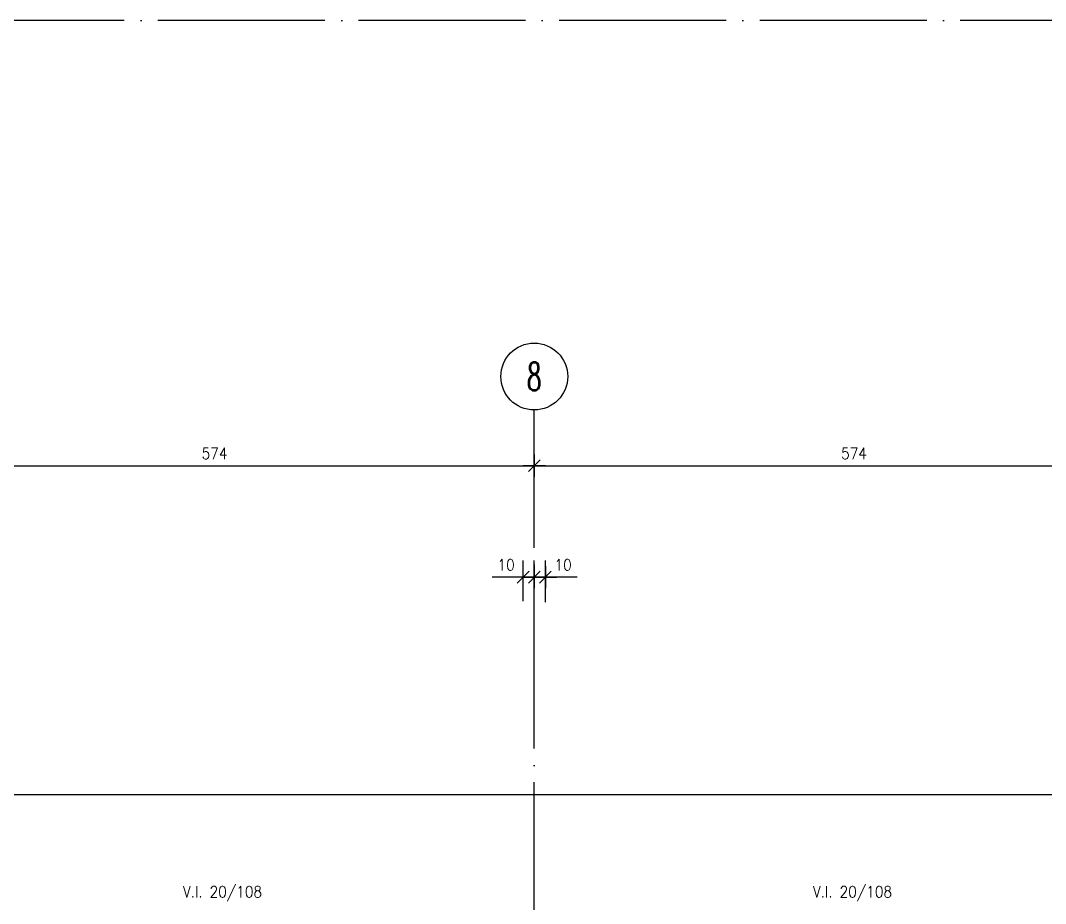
# Model space of a CAD drawing. Extents: x 2589 to 11482, y 3653 to 11529.
# Drawn here: x 5607 to 6527, y 6431 to 7223 of the extents above; entities that cross this region are included whole.
import ezdxf
from ezdxf.enums import TextEntityAlignment as Align

# ---------------------------------------------------------------- set-up
doc = ezdxf.new("R2010")
doc.units = 0
doc.header["$LTSCALE"] = 60
doc.linetypes.add('EJES', pattern=[3, 2.5, -0.25, 0, -0.25])
doc.layers.get('0').update_dxf_attribs({"linetype": 'CONTINUOUS'})
doc.layers.get('DEFPOINTS').update_dxf_attribs({"linetype": 'CONTINUOUS'})
for name, color, linetype in [('COTAS', 3, 'CONTINUOUS'), ('EJES', 1, 'EJES'), ('TEXTOS', 2, 'CONTINUOUS'), ('TITULO', 6, 'CONTINUOUS'), ('VIGAS', 2, 'CONTINUOUS')]:
    doc.layers.add(name, color=color, linetype=linetype)
doc.layers.add('CROP', color=8, linetype='EJES', plot=False)
doc.styles.add('COTAS', font='romans.shx', dxfattribs={"width": 0.9})
doc.styles.add('ROMANS', font='romans.shx', dxfattribs={"width": 0.9, "height": 10})
doc.dimstyles.new('50', dxfattribs={"dimtxt": 10, "dimasz": 1, "dimexe": 15, "dimexo": 0, "dimgap": 6, "dimtad": 1, "dimdec": 8, "dimdsep": 46, "dimtxsty": 'COTAS', "dimblk": '$COTA$', "dimcen": 0.09, "dimdle": 10, "dimclrd": 256, "dimclre": 256, "dimclrt": 2, "dimadec": 0, "dimazin": 0, "dimtfac": 1, "dimtdec": 8, "dimtmove": 0, "dimatfit": 2, "dimfxl": 35, "dimfxlon": 1, "dimtolj": 1, "dimarcsym": 0})

# ---------------------------------------------------------------- blocks, each defined once
blk = doc.blocks.new('*U8')
at = {"layer": 'CROP'}
blk.add_lwpolyline([(-1974.05, -572.28), (3557.71, -572.28), (3557.71, 2997.55), (-1974.05, 2997.55)], close=True, dxfattribs=at)
at = {"color": 2, "style": 'COTAS', "width": 0.9}
blk.add_attdef('ESCALA', (29.5, -27), '', height=12, dxfattribs=at)
at = {"layer": 'TITULO', "color": 7, "style": 'COTAS', "width": 0.9}
blk.add_attdef('TITULO', (25, 20), '', height=35, dxfattribs=at)
at = {"layer": 'TITULO', "color": 2, "style": 'COTAS', "width": 0.9}
blk.add_attdef('NV_LOSAS', text='', height=15, dxfattribs=at).set_placement((434.51, -56), align=Align.RIGHT)
blk.add_attdef('NIVEL', text='', height=15, dxfattribs=at).set_placement((522.76, -50), align=Align.MIDDLE)
blk.add_attdef('SIC', (602.01, -56), '', height=15, dxfattribs=at)
blk = doc.blocks.new('$COTA$')
at = {"layer": 'COTAS'}
for p, q in [((0, -10), (0, 10)), ((10, 0), (-10, 0)), ((5.3, 5.3), (-5.3, -5.3))]:
    blk.add_line(p, q, dxfattribs=at)
blk = doc.blocks.new('*D19')
at = {"layer": 'COTAS', "lineweight": -2, "transparency": 16777216}
for p, q in [((5494.46, 6823.71), (5494.46, 6838.71)), ((6068.46, 6823.71), (6068.46, 6838.71)), ((5495.46, 6823.71), (6067.46, 6823.71))]:
    blk.add_line(p, q, dxfattribs=at)
at = {"layer": 'DEFPOINTS', "color": 0, "transparency": 16777216}
for p in [(5494.46, 6823.71), (6068.46, 6823.71), (6068.46, 6823.71)]:
    blk.add_point(p, dxfattribs=at)
at = {"layer": 'COTAS', "lineweight": -2, "transparency": 16777216, "rotation": 180}
blk.add_blockref('$COTA$', (5494.46, 6823.71), dxfattribs=at)
at = {"layer": 'COTAS', "lineweight": -2, "transparency": 16777216}
blk.add_blockref('$COTA$', (6068.46, 6823.71), dxfattribs=at)
at = {"layer": 'COTAS', "color": 2, "transparency": 16777216, "insert": (5781.46, 6834.71), "char_height": 10, "attachment_point": 5, "style": 'COTAS'}
blk.add_mtext('\\A1;574', dxfattribs=at)
blk = doc.blocks.new('*D21')
at = {"layer": 'COTAS', "lineweight": -2, "transparency": 16777216}
for p, q in [((6068.46, 6823.71), (6068.46, 6838.71)), ((6642.46, 6823.71), (6642.46, 6838.71)), ((6069.46, 6823.71), (6641.46, 6823.71))]:
    blk.add_line(p, q, dxfattribs=at)
at = {"layer": 'DEFPOINTS', "color": 0, "transparency": 16777216}
for p in [(6068.46, 6823.71), (6642.46, 6823.71), (6642.46, 6823.71)]:
    blk.add_point(p, dxfattribs=at)
at = {"layer": 'COTAS', "lineweight": -2, "transparency": 16777216, "rotation": 180}
blk.add_blockref('$COTA$', (6068.46, 6823.71), dxfattribs=at)
at = {"layer": 'COTAS', "lineweight": -2, "transparency": 16777216}
blk.add_blockref('$COTA$', (6642.46, 6823.71), dxfattribs=at)
at = {"layer": 'COTAS', "color": 2, "transparency": 16777216, "insert": (6355.46, 6834.71), "char_height": 10, "attachment_point": 5, "style": 'COTAS'}
blk.add_mtext('\\A1;574', dxfattribs=at)
blk = doc.blocks.new('$EJE$')
at = {"color": 6}
blk.add_circle((0, 0), 30, dxfattribs=at)
at = {"color": 6, "style": 'COTAS', "width": 0.6}
blk.add_attdef('EJE', text='', height=25, dxfattribs=at).set_placement((0, 0), align=Align.MIDDLE)
blk = doc.blocks.new('*D181')
at = {"layer": 'COTAS', "lineweight": -2, "transparency": 16777216}
for p, q in [((6058.46, 6702.25), (6058.46, 6738.71)), ((6068.46, 6702.25), (6068.46, 6738.71)), ((6057.46, 6723.71), (6030.55, 6723.71)), ((6068.46, 6723.71), (6058.46, 6723.71)), ((6069.46, 6723.71), (6070.46, 6723.71))]:
    blk.add_line(p, q, dxfattribs=at)
at = {"layer": 'DEFPOINTS', "color": 0, "transparency": 16777216}
for p in [(6068.46, 6723.71), (6058.46, 6702.25), (6068.46, 6702.25)]:
    blk.add_point(p, dxfattribs=at)
at = {"layer": 'COTAS', "lineweight": -2, "transparency": 16777216}
blk.add_blockref('$COTA$', (6058.46, 6723.71), dxfattribs=at)
at = {"layer": 'COTAS', "lineweight": -2, "transparency": 16777216, "rotation": 180}
blk.add_blockref('$COTA$', (6068.46, 6723.71), dxfattribs=at)
at = {"layer": 'COTAS', "color": 2, "transparency": 16777216, "insert": (6043.19, 6734.71), "char_height": 10, "attachment_point": 5, "style": 'COTAS'}
blk.add_mtext('\\A1;10', dxfattribs=at)
blk = doc.blocks.new('*D182')
at = {"layer": 'COTAS', "lineweight": -2, "transparency": 16777216}
for p, q in [((6068.46, 6702.25), (6068.46, 6738.71)), ((6078.46, 6701.16), (6078.46, 6738.71)), ((6067.46, 6723.71), (6066.46, 6723.71)), ((6068.46, 6723.71), (6078.46, 6723.71)), ((6068.46, 6723.71), (6078.46, 6723.71)), ((6107, 6723.71), (6078.46, 6723.71)), ((6079.46, 6723.71), (6080.46, 6723.71))]:
    blk.add_line(p, q, dxfattribs=at)
at = {"layer": 'DEFPOINTS', "color": 0, "transparency": 16777216}
for p in [(6078.46, 6723.71), (6068.46, 6702.25), (6078.46, 6701.16)]:
    blk.add_point(p, dxfattribs=at)
at = {"layer": 'COTAS', "lineweight": -2, "transparency": 16777216}
blk.add_blockref('$COTA$', (6068.46, 6723.71), dxfattribs=at)
at = {"layer": 'COTAS', "lineweight": -2, "transparency": 16777216, "rotation": 180}
blk.add_blockref('$COTA$', (6078.46, 6723.71), dxfattribs=at)
at = {"layer": 'COTAS', "color": 2, "transparency": 16777216, "insert": (6094.36, 6734.71), "char_height": 10, "attachment_point": 5, "style": 'COTAS'}
blk.add_mtext('\\A1;10', dxfattribs=at)

msp = doc.modelspace()

# ---------------------------------------------------------------- linework, layer by layer
at = {"layer": 'EJES'}
msp.add_lwpolyline([(6068.45585631, 4408.70691493), (6068.45585631, 6873.70691493)], dxfattribs=at)
at = {"layer": 'VIGAS'}
msp.add_line((4336.45585631, 6528.70691493), (6652.45585631, 6528.70691493), dxfattribs=at)

# ---------------------------------------------------------------- block references
msp.add_blockref('*U8', (4844.17858983, 4225.60696946))
msp.add_blockref('$EJE$', (6068.45585631, 6903.70691493)).add_auto_attribs({'EJE': '8'})

# ---------------------------------------------------------------- texts
at = {"layer": 'TEXTOS', "style": 'ROMANS', "width": 0.9}
for p in [(5788.59910127, 6440.70691493), (6354.06268482, 6440.70691493)]:
    msp.add_text('V.I. 20/108', height=10, dxfattribs=at).set_placement(p, align=Align.MIDDLE)

# ---------------------------------------------------------------- dimensions: what is measured, and where the dimension line sits
at = {"layer": 'COTAS'}
for base, p1, p2, picture, middle in [((6068.4558563143, 6823.7069149326), (5494.4558563143, 6823.7069149326), (6068.4558563143, 6823.7069149326), '*D19', (5781.4558563143, 6834.7069149326)), ((6642.4558563143, 6823.7069149326), (6068.4558563143, 6823.7069149326), (6642.4558563143, 6823.7069149326), '*D21', (6355.4558563143, 6834.7069149326))]:
    dim = msp.add_linear_dim(base=base, p1=p1, p2=p2, dimstyle='50', dxfattribs=at)
    dim.commit()
    dim.dimension.update_dxf_attribs({"geometry": picture, "text_midpoint": middle})
dim = msp.add_linear_dim(base=(6068.4558563143, 6723.7069149326), p1=(6058.4558563143, 6702.2504163909), p2=(6068.4558563143, 6702.2504163909), dimstyle='50', dxfattribs=at)
dim.commit()
dim.dimension.update_dxf_attribs({"geometry": '*D181', "text_midpoint": (6043.1931168787, 6723.7069149326), "dimtype": 160})
dim = msp.add_linear_dim(base=(6078.4558563143, 6723.7069149326), p1=(6068.4558563143, 6702.2504163909), p2=(6078.4558563143, 6701.1641863348), dimstyle='50', override={"dimtmove": 1}, dxfattribs=at)
dim.commit()
dim.dimension.update_dxf_attribs({"geometry": '*D182', "text_midpoint": (6094.3588125399, 6723.7069149326), "dimtype": 160})

doc.saveas('drawing.dxf')
